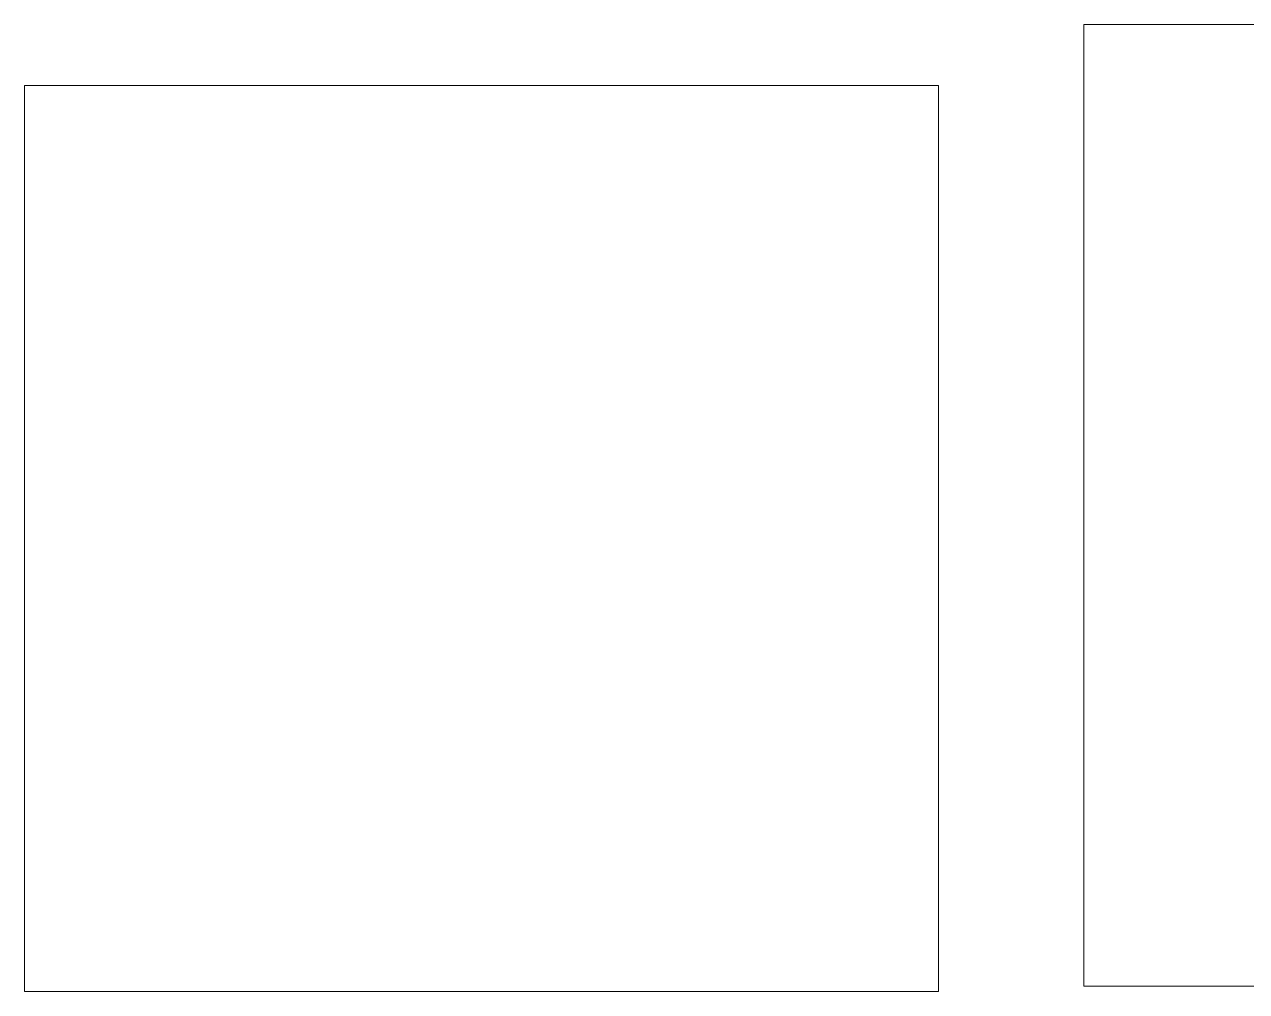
# Model space of a CAD drawing. Header units: metres. Extents: x -1161 to -1080, y 3 to 563.
# Drawn here: x -1104.943 to -1101.394, y 519.688 to 522.496 of the extents above; entities that cross this region are included whole.
import ezdxf

# ---------------------------------------------------------------- set-up
doc = ezdxf.new("R2010")
doc.units = ezdxf.units.M
doc.layers.add('A-DETL', color=7, linetype='Continuous', lineweight=13)

msp = doc.modelspace()

# ---------------------------------------------------------------- linework, layer by layer
at = {"layer": 'A-DETL', "color": 7, "lineweight": 9, "true_color": 0xffffff}
for p, q in [((-1099.2804, 522.4959), (-1101.8666, 522.4959)), ((-1101.8666, 522.4959), (-1101.8666, 519.7036)), ((-1102.2884, 522.3185), (-1104.9428, 522.3185)), ((-1104.9428, 522.3185), (-1104.9428, 519.6883)), ((-1102.2884, 519.6883), (-1102.2884, 522.3185)), ((-1104.9428, 519.6883), (-1102.2884, 519.6883)), ((-1101.8666, 519.7036), (-1099.2804, 519.7036))]:
    msp.add_line(p, q, dxfattribs=at)

doc.saveas('drawing.dxf')
